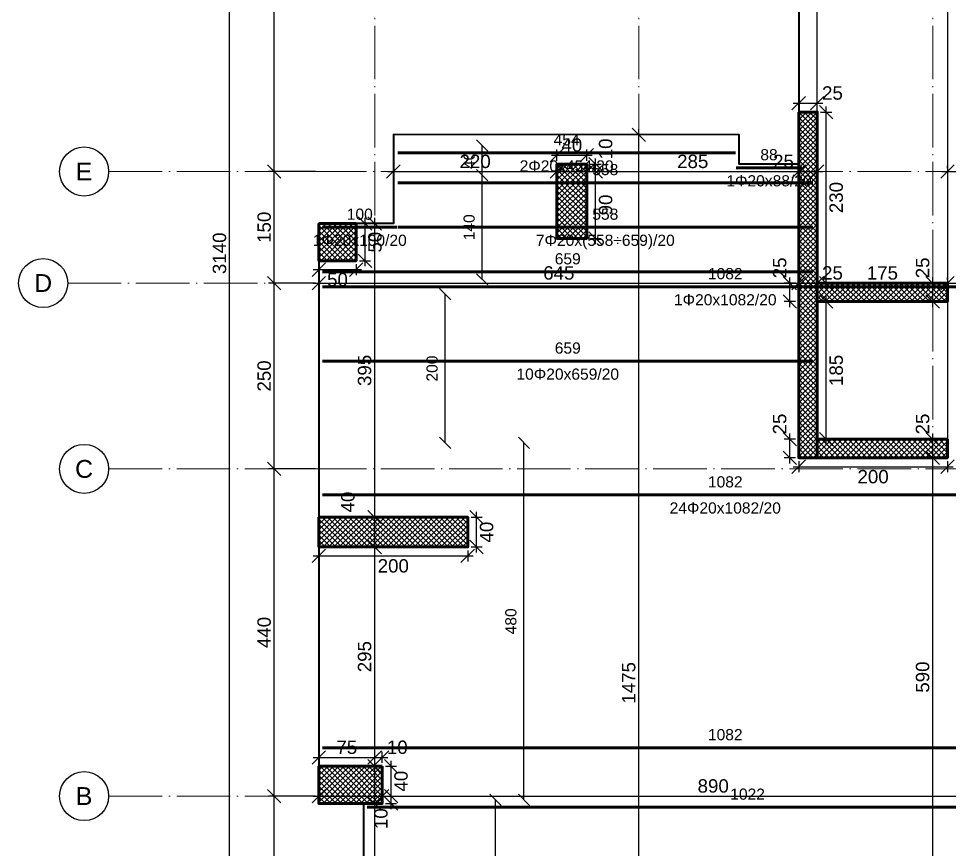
# Model space of a CAD drawing. Header units: millimetres. Extents: x -404 to 6018, y -5139 to 7890.
# Drawn here: x -404 to 847, y -4022 to -2904 of the extents above; entities that cross this region are included whole.
import ezdxf
from ezdxf.enums import TextEntityAlignment as Align

# ---------------------------------------------------------------- set-up
doc = ezdxf.new("R2010")
doc.units = ezdxf.units.MM
doc.linetypes.add('ZWCAD_ISO04W100', pattern=[30.5, 24, -3, 0.5, -3])
for name, color, linetype, lineweight in [('AXIS LINES', 255, 'ZWCAD_ISO04W100', 13), ('COLUMN', 140, 'Continuous', 53), ('SLAB', 3, 'Continuous', 35), ('WALL', 10, 'Continuous', 53)]:
    doc.layers.add(name, color=color, linetype=linetype, lineweight=lineweight)
for name, color, linetype in [('FW_AXIS', 7, 'Continuous'), ('FW_COLUMN_HATCH', 8, 'Continuous'), ('FW_DIM', 7, 'Continuous'), ('FW_WALL_HATCH', 8, 'Continuous'), ('OPENING', 7, 'Continuous'), ('REB_TOP_MESH_X', 5, 'Continuous'), ('REB_TOP_MESH_X_RANGE', 5, 'Continuous'), ('REB_TOP_MESH_X_TEXT', 5, 'Continuous')]:
    doc.layers.add(name, color=color, linetype=linetype)
doc.styles.add('REBAR_TXT', font='arial.ttf')
doc.styles.get("Standard").update_dxf_attribs({"font": 'arial.ttf'})
doc.dimstyles.new('FW_DIM', dxfattribs={"dimtxt": 18, "dimasz": 9, "dimexe": 7.5, "dimexo": 4.5, "dimgap": 4.5, "dimtad": 1, "dimdec": 0, "dimtxsty": 'Standard', "dimtsz": 9, "dimcen": 2.5, "dimdle": 7.5, "dimclrd": 256, "dimclre": 256, "dimclrt": 7, "dimazin": 3, "dimtfac": 1, "dimtmove": 2, "dimatfit": 3})
doc.dimstyles.new('REBAR M-200', dxfattribs={"dimtxt": 15, "dimasz": 15, "dimexe": 25, "dimexo": 12.5, "dimgap": 10, "dimtad": 1, "dimdec": 0, "dimtxsty": 'Standard', "dimblk": 'NONE', "dimcen": 50, "dimse1": 1, "dimse2": 1, "dimclrd": 6, "dimclre": 6, "dimclrt": 7, "dimazin": 3, "dimtfac": 1, "dimtmove": 2, "dimatfit": 3, "dimldrblk": 'NONE', "dimlwd": 53})
doc.dimstyles.new('REBAR RANGE', dxfattribs={"dimtxt": 15, "dimasz": 2.5, "dimexe": 0, "dimexo": 0, "dimgap": 10, "dimtad": 1, "dimdec": 0, "dimtxsty": 'Standard', "dimtsz": 7.5, "dimcen": 2.5, "dimse1": 1, "dimse2": 1, "dimclrd": 6, "dimclre": 6, "dimclrt": 7, "dimazin": 3, "dimtfac": 1, "dimtmove": 2, "dimatfit": 3, "dimlwd": 25})

# ---------------------------------------------------------------- blocks, each defined once
blk = doc.blocks.new('*D810')
at = {"color": 6, "lineweight": 53}
blk.add_line((5, -3545.1), (1087.5, -3545.1), dxfattribs=at)
at = {"layer": 'Defpoints'}
for p in [(5, -3545.1), (5, -3545.1), (1087.5, -3545.1)]:
    blk.add_point(p, dxfattribs=at)
at = {"layer": 'REB_TOP_MESH_X', "color": 7, "insert": (546.2, -3527.6), "char_height": 15, "attachment_point": 5}
blk.add_mtext('1082', dxfattribs=at)
blk = doc.blocks.new('_NONE')
blk = doc.blocks.new('*D846')
at = {"color": 6, "lineweight": 53}
blk.add_line((65, -3965.1), (1087.5, -3965.1), dxfattribs=at)
at = {"layer": 'Defpoints'}
for p in [(65, -3965.1), (65, -3965.1), (1087.5, -3965.1)]:
    blk.add_point(p, dxfattribs=at)
at = {"layer": 'REB_TOP_MESH_X', "color": 7, "insert": (576.2, -3947.6), "char_height": 15, "attachment_point": 5}
blk.add_mtext('1022', dxfattribs=at)
blk = doc.blocks.new('*D850')
at = {"color": 6, "lineweight": 53}
blk.add_line((5, -3885.1), (1087.5, -3885.1), dxfattribs=at)
at = {"layer": 'Defpoints'}
for p in [(5, -3885.1), (5, -3885.1), (1087.5, -3885.1)]:
    blk.add_point(p, dxfattribs=at)
at = {"layer": 'REB_TOP_MESH_X', "color": 7, "insert": (546.2, -3867.6), "char_height": 15, "attachment_point": 5}
blk.add_mtext('1082', dxfattribs=at)
blk = doc.blocks.new('*D858')
at = {"color": 6, "lineweight": 53}
blk.add_line((5, -3265.1), (1087.5, -3265.1), dxfattribs=at)
at = {"layer": 'Defpoints'}
for p in [(5, -3265.1), (5, -3265.1), (1087.5, -3265.1)]:
    blk.add_point(p, dxfattribs=at)
at = {"layer": 'REB_TOP_MESH_X', "color": 7, "insert": (546.2, -3247.6), "char_height": 15, "attachment_point": 5}
blk.add_mtext('1082', dxfattribs=at)
blk = doc.blocks.new('_Oblique')
at = {"color": 0, "linetype": 'ByBlock', "lineweight": -2}
blk.add_line((-0.5, -0.5), (0.5, 0.5), dxfattribs=at)
blk = doc.blocks.new('*D863')
at = {"color": 6, "lineweight": 25}
blk.add_line((237.5, -4575.1), (237.5, -3955.1), dxfattribs=at)
at = {"layer": 'Defpoints'}
for p in [(237.5, -3955.1), (237.5, -4575.1), (237.5, -4575.1)]:
    blk.add_point(p, dxfattribs=at)
at = {"layer": 'REB_TOP_MESH_X_RANGE', "color": 6, "xscale": 15, "yscale": 15, "rotation": 90}
for p in [(237.5, -3955.1), (237.5, -4575.1)]:
    blk.add_blockref('_OBLIQUE', p, dxfattribs=at)
at = {"layer": 'REB_TOP_MESH_X_RANGE', "color": 7, "insert": (220, -4265.1), "char_height": 15, "attachment_point": 5, "rotation": 90}
blk.add_mtext('620', dxfattribs=at)
blk = doc.blocks.new('*D866')
at = {"color": 6, "lineweight": 25}
blk.add_line((275.6, -3955.1), (275.6, -3475.1), dxfattribs=at)
at = {"layer": 'Defpoints'}
for p in [(275.6, -3475.1), (275.6, -3955.1), (275.6, -3955.1)]:
    blk.add_point(p, dxfattribs=at)
at = {"layer": 'REB_TOP_MESH_X_RANGE', "color": 6, "xscale": 15, "yscale": 15, "rotation": 90}
for p in [(275.6, -3475.1), (275.6, -3955.1)]:
    blk.add_blockref('_OBLIQUE', p, dxfattribs=at)
at = {"layer": 'REB_TOP_MESH_X_RANGE', "color": 7, "insert": (258.1, -3715.1), "char_height": 15, "attachment_point": 5, "rotation": 90}
blk.add_mtext('480', dxfattribs=at)
blk = doc.blocks.new('*D873')
at = {"color": 6, "lineweight": 25}
blk.add_line((169.8, -3475.1), (169.8, -3275.1), dxfattribs=at)
at = {"layer": 'Defpoints'}
for p in [(169.8, -3275.1), (169.8, -3475.1), (169.8, -3475.1)]:
    blk.add_point(p, dxfattribs=at)
at = {"layer": 'REB_TOP_MESH_X_RANGE', "color": 6, "xscale": 15, "yscale": 15, "rotation": 90}
for p in [(169.8, -3275.1), (169.8, -3475.1)]:
    blk.add_blockref('_OBLIQUE', p, dxfattribs=at)
at = {"layer": 'REB_TOP_MESH_X_RANGE', "color": 7, "insert": (152.2, -3375.1), "char_height": 15, "attachment_point": 5, "rotation": 90}
blk.add_mtext('200', dxfattribs=at)
blk = doc.blocks.new('*D874')
at = {"color": 6, "lineweight": 53}
blk.add_line((5, -3365.1), (664, -3365.1), dxfattribs=at)
at = {"layer": 'Defpoints'}
for p in [(5, -3365.1), (5, -3365.1), (664, -3365.1)]:
    blk.add_point(p, dxfattribs=at)
at = {"layer": 'REB_TOP_MESH_X', "color": 7, "insert": (334.5, -3347.6), "char_height": 15, "attachment_point": 5}
blk.add_mtext('659', dxfattribs=at)
blk = doc.blocks.new('*D887')
at = {"color": 6, "lineweight": 25}
blk.add_line((219.5, -3255.1), (219.5, -3115.1), dxfattribs=at)
at = {"layer": 'Defpoints'}
for p in [(219.5, -3115.1), (219.5, -3255.1), (219.5, -3255.1)]:
    blk.add_point(p, dxfattribs=at)
at = {"layer": 'REB_TOP_MESH_X_RANGE', "color": 6, "xscale": 15, "yscale": 15, "rotation": 90}
for p in [(219.5, -3115.1), (219.5, -3255.1)]:
    blk.add_blockref('_OBLIQUE', p, dxfattribs=at)
at = {"layer": 'REB_TOP_MESH_X_RANGE', "color": 7, "insert": (202, -3185.1), "char_height": 15, "attachment_point": 5, "rotation": 90}
blk.add_mtext('140', dxfattribs=at)
blk = doc.blocks.new('*D888')
at = {"color": 6, "lineweight": 53}
blk.add_line((106, -3185.1), (664, -3185.1), dxfattribs=at)
at = {"layer": 'Defpoints'}
for p in [(106, -3185.1), (106, -3185.1), (664, -3185.1)]:
    blk.add_point(p, dxfattribs=at)
at = {"layer": 'REB_TOP_MESH_X', "color": 7, "insert": (385, -3167.6), "char_height": 15, "attachment_point": 5}
blk.add_mtext('558', dxfattribs=at)
blk = doc.blocks.new('*D889')
at = {"color": 6, "lineweight": 53}
blk.add_line((5, -3245.1), (664, -3245.1), dxfattribs=at)
at = {"layer": 'Defpoints'}
for p in [(5, -3245.1), (5, -3245.1), (664, -3245.1)]:
    blk.add_point(p, dxfattribs=at)
at = {"layer": 'REB_TOP_MESH_X', "color": 7, "insert": (334.5, -3227.6), "char_height": 15, "attachment_point": 5}
blk.add_mtext('659', dxfattribs=at)
blk = doc.blocks.new('*D890')
at = {"color": 6, "lineweight": 53}
blk.add_line((106, -3125.1), (664, -3125.1), dxfattribs=at)
at = {"layer": 'Defpoints'}
for p in [(106, -3125.1), (106, -3125.1), (664, -3125.1)]:
    blk.add_point(p, dxfattribs=at)
at = {"layer": 'REB_TOP_MESH_X', "color": 7, "insert": (385, -3107.6), "char_height": 15, "attachment_point": 5}
blk.add_mtext('558', dxfattribs=at)
blk = doc.blocks.new('*D895')
at = {"color": 6, "lineweight": 25}
blk.add_line((219.5, -3115.1), (219.5, -3075.1), dxfattribs=at)
at = {"layer": 'Defpoints'}
for p in [(219.5, -3075.1), (219.5, -3115.1), (219.5, -3115.1)]:
    blk.add_point(p, dxfattribs=at)
at = {"layer": 'REB_TOP_MESH_X_RANGE', "color": 6, "xscale": 15, "yscale": 15, "rotation": 90}
for p in [(219.5, -3075.1), (219.5, -3115.1)]:
    blk.add_blockref('_OBLIQUE', p, dxfattribs=at)
at = {"layer": 'REB_TOP_MESH_X_RANGE', "color": 7, "insert": (202, -3095.1), "char_height": 15, "attachment_point": 5, "rotation": 90}
blk.add_mtext('40', dxfattribs=at)
blk = doc.blocks.new('*D896')
at = {"color": 6, "lineweight": 53}
blk.add_line((106, -3085.1), (560, -3085.1), dxfattribs=at)
at = {"layer": 'Defpoints'}
for p in [(106, -3085.1), (106, -3085.1), (560, -3085.1)]:
    blk.add_point(p, dxfattribs=at)
at = {"layer": 'REB_TOP_MESH_X', "color": 7, "insert": (333, -3067.6), "char_height": 15, "attachment_point": 5}
blk.add_mtext('454', dxfattribs=at)
blk = doc.blocks.new('*D899')
at = {"color": 6, "lineweight": 53}
blk.add_line((5, -3185.1), (105, -3185.1), dxfattribs=at)
at = {"layer": 'Defpoints'}
for p in [(5, -3185.1), (5, -3185.1), (105, -3185.1)]:
    blk.add_point(p, dxfattribs=at)
at = {"layer": 'REB_TOP_MESH_X', "color": 7, "insert": (55, -3167.6), "char_height": 15, "attachment_point": 5}
blk.add_mtext('100', dxfattribs=at)
blk = doc.blocks.new('*D900')
at = {"color": 6, "lineweight": 53}
blk.add_line((561, -3105.1), (649, -3105.1), dxfattribs=at)
at = {"layer": 'Defpoints'}
for p in [(561, -3105.1), (561, -3105.1), (649, -3105.1)]:
    blk.add_point(p, dxfattribs=at)
at = {"layer": 'REB_TOP_MESH_X', "color": 7, "insert": (605, -3087.6), "char_height": 15, "attachment_point": 5}
blk.add_mtext('88', dxfattribs=at)
blk = doc.blocks.new('*D903')
for p, q in [((204.5, -3575.1), (219.5, -3575.1)), ((212, -3622.6), (212, -3567.6)), ((204.5, -3615.1), (219.5, -3615.1))]:
    blk.add_line(p, q)
at = {"layer": 'Defpoints'}
for p in [(200, -3575.1), (200, -3615.1), (212, -3615.1)]:
    blk.add_point(p, dxfattribs=at)
at = {"layer": 'FW_DIM', "xscale": 18, "yscale": 18, "rotation": 90}
for p in [(212, -3575.1), (212, -3615.1)]:
    blk.add_blockref('_OBLIQUE', p, dxfattribs=at)
at = {"layer": 'FW_DIM', "color": 7, "insert": (225.5, -3595.1), "char_height": 18, "attachment_point": 5, "rotation": 90}
blk.add_mtext('40', dxfattribs=at)
blk = doc.blocks.new('*D904')
for p, q in [((-7.5, -3627.1), (207.5, -3627.1)), ((0, -3619.6), (0, -3634.6)), ((200, -3619.6), (200, -3634.6))]:
    blk.add_line(p, q)
at = {"layer": 'Defpoints'}
for p in [(0, -3615.1), (200, -3615.1), (0, -3627.1)]:
    blk.add_point(p, dxfattribs=at)
at = {"layer": 'FW_DIM', "xscale": 18, "yscale": 18}
for p in [(0, -3627.1), (200, -3627.1)]:
    blk.add_blockref('_OBLIQUE', p, dxfattribs=at)
at = {"layer": 'FW_DIM', "color": 7, "insert": (100, -3640.6), "char_height": 18, "attachment_point": 5}
blk.add_mtext('200', dxfattribs=at)
blk = doc.blocks.new('*D905')
for p, q in [((632.9, -3502.6), (632.9, -3462.6)), ((640.4, -3470.1), (625.4, -3470.1)), ((640.4, -3495.1), (625.4, -3495.1))]:
    blk.add_line(p, q)
at = {"layer": 'Defpoints'}
for p in [(644.9, -3470.1), (632.9, -3495.1), (644.9, -3495.1)]:
    blk.add_point(p, dxfattribs=at)
at = {"layer": 'FW_DIM', "xscale": 18, "yscale": 18, "rotation": 90}
for p in [(632.9, -3470.1), (632.9, -3495.1)]:
    blk.add_blockref('_OBLIQUE', p, dxfattribs=at)
at = {"layer": 'FW_DIM', "color": 7, "insert": (619.4, -3449.7), "char_height": 18, "attachment_point": 5, "rotation": 90}
blk.add_mtext('25', dxfattribs=at)
blk = doc.blocks.new('*D906')
for p, q in [((644.9, -3499.6), (644.9, -3514.6)), ((844.9, -3499.6), (844.9, -3514.6)), ((637.4, -3507.1), (852.4, -3507.1))]:
    blk.add_line(p, q)
at = {"layer": 'Defpoints'}
for p in [(644.9, -3495.1), (844.9, -3495.1), (644.9, -3507.1)]:
    blk.add_point(p, dxfattribs=at)
at = {"layer": 'FW_DIM', "xscale": 18, "yscale": 18}
for p in [(644.9, -3507.1), (844.9, -3507.1)]:
    blk.add_blockref('_OBLIQUE', p, dxfattribs=at)
at = {"layer": 'FW_DIM', "color": 7, "insert": (744.9, -3520.6), "char_height": 18, "attachment_point": 5}
blk.add_mtext('200', dxfattribs=at)
blk = doc.blocks.new('*D907')
for p, q in [((632.9, -3292.6), (632.9, -3252.6)), ((640.4, -3260.1), (625.4, -3260.1)), ((640.4, -3285.1), (625.4, -3285.1))]:
    blk.add_line(p, q)
at = {"layer": 'Defpoints'}
for p in [(644.9, -3260.1), (632.9, -3285.1), (644.9, -3285.1)]:
    blk.add_point(p, dxfattribs=at)
at = {"layer": 'FW_DIM', "xscale": 18, "yscale": 18, "rotation": 90}
for p in [(632.9, -3260.1), (632.9, -3285.1)]:
    blk.add_blockref('_OBLIQUE', p, dxfattribs=at)
at = {"layer": 'FW_DIM', "color": 7, "insert": (619.4, -3239.7), "char_height": 18, "attachment_point": 5, "rotation": 90}
blk.add_mtext('25', dxfattribs=at)
blk = doc.blocks.new('*D908')
for p, q in [((681.9, -3477.6), (681.9, -3277.6)), ((674.4, -3285.1), (689.4, -3285.1)), ((674.4, -3470.1), (689.4, -3470.1))]:
    blk.add_line(p, q)
at = {"layer": 'Defpoints'}
for p in [(669.9, -3285.1), (669.9, -3470.1), (681.9, -3470.1)]:
    blk.add_point(p, dxfattribs=at)
at = {"layer": 'FW_DIM', "xscale": 18, "yscale": 18, "rotation": 90}
for p in [(681.9, -3285.1), (681.9, -3470.1)]:
    blk.add_blockref('_OBLIQUE', p, dxfattribs=at)
at = {"layer": 'FW_DIM', "color": 7, "insert": (695.4, -3377.6), "char_height": 18, "attachment_point": 5, "rotation": 90}
blk.add_mtext('185', dxfattribs=at)
blk = doc.blocks.new('*D909')
for p, q in [((644.9, -3025.6), (644.9, -3010.6)), ((669.9, -3025.6), (669.9, -3010.6)), ((637.4, -3018.1), (677.4, -3018.1))]:
    blk.add_line(p, q)
at = {"layer": 'Defpoints'}
for p in [(644.9, -3018.1), (644.9, -3030.1), (669.9, -3030.1)]:
    blk.add_point(p, dxfattribs=at)
at = {"layer": 'FW_DIM', "xscale": 18, "yscale": 18}
for p in [(644.9, -3018.1), (669.9, -3018.1)]:
    blk.add_blockref('_OBLIQUE', p, dxfattribs=at)
at = {"layer": 'FW_DIM', "color": 7, "insert": (690.3, -3004.6), "char_height": 18, "attachment_point": 5}
blk.add_mtext('25', dxfattribs=at)
blk = doc.blocks.new('*D910')
for p, q in [((681.9, -3267.6), (681.9, -3022.6)), ((674.4, -3030.1), (689.4, -3030.1)), ((674.4, -3260.1), (689.4, -3260.1))]:
    blk.add_line(p, q)
at = {"layer": 'Defpoints'}
for p in [(669.9, -3030.1), (669.9, -3260.1), (681.9, -3260.1)]:
    blk.add_point(p, dxfattribs=at)
at = {"layer": 'FW_DIM', "xscale": 18, "yscale": 18, "rotation": 90}
for p in [(681.9, -3030.1), (681.9, -3260.1)]:
    blk.add_blockref('_OBLIQUE', p, dxfattribs=at)
at = {"layer": 'FW_DIM', "color": 7, "insert": (695.4, -3145.1), "char_height": 18, "attachment_point": 5, "rotation": 90}
blk.add_mtext('230', dxfattribs=at)
blk = doc.blocks.new('*D953')
for p, q in [((0, -3905.6), (0, -3890.6)), ((75, -3905.6), (75, -3890.6)), ((-7.5, -3898.1), (82.5, -3898.1))]:
    blk.add_line(p, q)
at = {"layer": 'Defpoints'}
for p in [(0, -3898.1), (0, -3910.1), (75, -3910.1)]:
    blk.add_point(p, dxfattribs=at)
at = {"layer": 'FW_DIM', "xscale": 18, "yscale": 18}
for p in [(0, -3898.1), (75, -3898.1)]:
    blk.add_blockref('_OBLIQUE', p, dxfattribs=at)
at = {"layer": 'FW_DIM', "color": 7, "insert": (37.5, -3884.6), "char_height": 18, "attachment_point": 5}
blk.add_mtext('75', dxfattribs=at)
blk = doc.blocks.new('*D954')
for p, q in [((75, -3905.6), (75, -3890.6)), ((85, -3905.6), (85, -3890.6)), ((67.5, -3898.1), (92.5, -3898.1))]:
    blk.add_line(p, q)
at = {"layer": 'Defpoints'}
for p in [(75, -3898.1), (75, -3910.1), (85, -3910.1)]:
    blk.add_point(p, dxfattribs=at)
at = {"layer": 'FW_DIM', "xscale": 18, "yscale": 18}
for p in [(75, -3898.1), (85, -3898.1)]:
    blk.add_blockref('_OBLIQUE', p, dxfattribs=at)
at = {"layer": 'FW_DIM', "color": 7, "insert": (105.4, -3884.6), "char_height": 18, "attachment_point": 5}
blk.add_mtext('10', dxfattribs=at)
blk = doc.blocks.new('*D955')
for p, q in [((89.5, -3950.1), (104.5, -3950.1)), ((97, -3967.6), (97, -3942.6)), ((89.5, -3960.1), (104.5, -3960.1))]:
    blk.add_line(p, q)
at = {"layer": 'Defpoints'}
for p in [(85, -3950.1), (85, -3960.1), (97, -3960.1)]:
    blk.add_point(p, dxfattribs=at)
at = {"layer": 'FW_DIM', "xscale": 18, "yscale": 18, "rotation": 90}
for p in [(97, -3950.1), (97, -3960.1)]:
    blk.add_blockref('_OBLIQUE', p, dxfattribs=at)
at = {"layer": 'FW_DIM', "color": 7, "insert": (83.5, -3980.5), "char_height": 18, "attachment_point": 5, "rotation": 90}
blk.add_mtext('10', dxfattribs=at)
blk = doc.blocks.new('*D956')
for p, q in [((97, -3957.6), (97, -3902.6)), ((89.5, -3910.1), (104.5, -3910.1)), ((89.5, -3950.1), (104.5, -3950.1))]:
    blk.add_line(p, q)
at = {"layer": 'Defpoints'}
for p in [(85, -3910.1), (85, -3950.1), (97, -3950.1)]:
    blk.add_point(p, dxfattribs=at)
at = {"layer": 'FW_DIM', "xscale": 18, "yscale": 18, "rotation": 90}
for p in [(97, -3910.1), (97, -3950.1)]:
    blk.add_blockref('_OBLIQUE', p, dxfattribs=at)
at = {"layer": 'FW_DIM', "color": 7, "insert": (110.5, -3930.1), "char_height": 18, "attachment_point": 5, "rotation": 90}
blk.add_mtext('40', dxfattribs=at)
blk = doc.blocks.new('*D968')
for p, q in [((312.5, -3088.1), (367.5, -3088.1)), ((320, -3095.6), (320, -3080.6)), ((360, -3095.6), (360, -3080.6))]:
    blk.add_line(p, q)
at = {"layer": 'Defpoints'}
for p in [(320, -3088.1), (320, -3100.1), (360, -3100.1)]:
    blk.add_point(p, dxfattribs=at)
at = {"layer": 'FW_DIM', "xscale": 18, "yscale": 18}
for p in [(320, -3088.1), (360, -3088.1)]:
    blk.add_blockref('_OBLIQUE', p, dxfattribs=at)
at = {"layer": 'FW_DIM', "color": 7, "insert": (340, -3074.6), "char_height": 18, "attachment_point": 5}
blk.add_mtext('40', dxfattribs=at)
blk = doc.blocks.new('*D969')
for p, q in [((364.5, -3110.1), (379.5, -3110.1)), ((372, -3207.6), (372, -3102.6)), ((364.5, -3200.1), (379.5, -3200.1))]:
    blk.add_line(p, q)
at = {"layer": 'Defpoints'}
for p in [(360, -3110.1), (360, -3200.1), (372, -3200.1)]:
    blk.add_point(p, dxfattribs=at)
at = {"layer": 'FW_DIM', "xscale": 18, "yscale": 18, "rotation": 90}
for p in [(372, -3110.1), (372, -3200.1)]:
    blk.add_blockref('_OBLIQUE', p, dxfattribs=at)
at = {"layer": 'FW_DIM', "color": 7, "insert": (385.5, -3155.1), "char_height": 18, "attachment_point": 5, "rotation": 90}
blk.add_mtext('90', dxfattribs=at)
blk = doc.blocks.new('*D970')
for p, q in [((364.5, -3100.1), (379.5, -3100.1)), ((372, -3117.6), (372, -3092.6)), ((364.5, -3110.1), (379.5, -3110.1))]:
    blk.add_line(p, q)
at = {"layer": 'Defpoints'}
for p in [(360, -3100.1), (360, -3110.1), (372, -3110.1)]:
    blk.add_point(p, dxfattribs=at)
at = {"layer": 'FW_DIM', "xscale": 18, "yscale": 18, "rotation": 90}
for p in [(372, -3100.1), (372, -3110.1)]:
    blk.add_blockref('_OBLIQUE', p, dxfattribs=at)
at = {"layer": 'FW_DIM', "color": 7, "insert": (385.5, -3079.7), "char_height": 18, "attachment_point": 5, "rotation": 90}
blk.add_mtext('10', dxfattribs=at)
blk = doc.blocks.new('*D971')
for p, q in [((0, -3234.6), (0, -3249.6)), ((50, -3234.6), (50, -3249.6)), ((-7.5, -3242.1), (57.5, -3242.1))]:
    blk.add_line(p, q)
at = {"layer": 'Defpoints'}
for p in [(0, -3230.1), (50, -3230.1), (0, -3242.1)]:
    blk.add_point(p, dxfattribs=at)
at = {"layer": 'FW_DIM', "xscale": 18, "yscale": 18}
for p in [(0, -3242.1), (50, -3242.1)]:
    blk.add_blockref('_OBLIQUE', p, dxfattribs=at)
at = {"layer": 'FW_DIM', "color": 7, "insert": (25, -3255.6), "char_height": 18, "attachment_point": 5}
blk.add_mtext('50', dxfattribs=at)
blk = doc.blocks.new('*D972')
for p, q in [((62, -3237.6), (62, -3172.6)), ((54.5, -3180.1), (69.5, -3180.1)), ((54.5, -3230.1), (69.5, -3230.1))]:
    blk.add_line(p, q)
at = {"layer": 'Defpoints'}
for p in [(50, -3180.1), (50, -3230.1), (62, -3230.1)]:
    blk.add_point(p, dxfattribs=at)
at = {"layer": 'FW_DIM', "xscale": 18, "yscale": 18, "rotation": 90}
for p in [(62, -3180.1), (62, -3230.1)]:
    blk.add_blockref('_OBLIQUE', p, dxfattribs=at)
at = {"layer": 'FW_DIM', "color": 7, "insert": (75.5, -3205.1), "char_height": 18, "attachment_point": 5, "rotation": 90}
blk.add_mtext('50', dxfattribs=at)
blk = doc.blocks.new('*D984')
for p, q in [((-7.5, -3950.1), (92.5, -3950.1)), ((0, -3945.6), (0, -3942.6)), ((85, -3945.6), (85, -3942.6))]:
    blk.add_line(p, q)
at = {"layer": 'Defpoints'}
for p in [(0, -3950.1), (0, -3950.1), (85, -3950.1)]:
    blk.add_point(p, dxfattribs=at)
at = {"layer": 'FW_DIM', "xscale": 18, "yscale": 18}
for p in [(0, -3950.1), (85, -3950.1)]:
    blk.add_blockref('_OBLIQUE', p, dxfattribs=at)
blk = doc.blocks.new('*D985')
for p, q in [((77.5, -3950.1), (982.5, -3950.1)), ((85, -3945.6), (85, -3942.6)), ((975, -3945.6), (975, -3942.6))]:
    blk.add_line(p, q)
at = {"layer": 'Defpoints'}
for p in [(85, -3950.1), (85, -3950.1), (975, -3950.1)]:
    blk.add_point(p, dxfattribs=at)
at = {"layer": 'FW_DIM', "xscale": 18, "yscale": 18}
for p in [(85, -3950.1), (975, -3950.1)]:
    blk.add_blockref('_OBLIQUE', p, dxfattribs=at)
at = {"layer": 'FW_DIM', "color": 7, "insert": (530, -3936.6), "char_height": 18, "attachment_point": 5}
blk.add_mtext('890', dxfattribs=at)
blk = doc.blocks.new('*D990')
for p, q in [((0, -3255.6), (0, -3252.6)), ((644.9, -3255.6), (644.9, -3252.6)), ((-7.5, -3260.1), (652.4, -3260.1))]:
    blk.add_line(p, q)
at = {"layer": 'Defpoints'}
for p in [(0, -3260.1), (0, -3260.1), (644.9, -3260.1)]:
    blk.add_point(p, dxfattribs=at)
at = {"layer": 'FW_DIM', "xscale": 18, "yscale": 18}
for p in [(0, -3260.1), (644.9, -3260.1)]:
    blk.add_blockref('_OBLIQUE', p, dxfattribs=at)
at = {"layer": 'FW_DIM', "color": 7, "insert": (322.5, -3246.6), "char_height": 18, "attachment_point": 5}
blk.add_mtext('645', dxfattribs=at)
blk = doc.blocks.new('*D991')
for p, q in [((644.9, -3255.6), (644.9, -3252.6)), ((669.9, -3255.6), (669.9, -3252.6)), ((637.4, -3260.1), (677.4, -3260.1))]:
    blk.add_line(p, q)
at = {"layer": 'Defpoints'}
for p in [(644.9, -3260.1), (644.9, -3260.1), (669.9, -3260.1)]:
    blk.add_point(p, dxfattribs=at)
at = {"layer": 'FW_DIM', "xscale": 18, "yscale": 18}
for p in [(644.9, -3260.1), (669.9, -3260.1)]:
    blk.add_blockref('_OBLIQUE', p, dxfattribs=at)
at = {"layer": 'FW_DIM', "color": 7, "insert": (690.3, -3246.6), "char_height": 18, "attachment_point": 5}
blk.add_mtext('25', dxfattribs=at)
blk = doc.blocks.new('*D992')
for p, q in [((669.9, -3255.6), (669.9, -3252.6)), ((844.9, -3255.6), (844.9, -3252.6)), ((662.4, -3260.1), (852.4, -3260.1))]:
    blk.add_line(p, q)
at = {"layer": 'Defpoints'}
for p in [(669.9, -3260.1), (669.9, -3260.1), (844.9, -3260.1)]:
    blk.add_point(p, dxfattribs=at)
at = {"layer": 'FW_DIM', "xscale": 18, "yscale": 18}
for p in [(669.9, -3260.1), (844.9, -3260.1)]:
    blk.add_blockref('_OBLIQUE', p, dxfattribs=at)
at = {"layer": 'FW_DIM', "color": 7, "insert": (757.4, -3246.6), "char_height": 18, "attachment_point": 5}
blk.add_mtext('175', dxfattribs=at)
blk = doc.blocks.new('*D993')
for p, q in [((844.9, -3255.6), (844.9, -3252.6)), ((975, -3255.6), (975, -3252.6)), ((837.4, -3260.1), (982.5, -3260.1))]:
    blk.add_line(p, q)
at = {"layer": 'Defpoints'}
for p in [(844.9, -3260.1), (844.9, -3260.1), (975, -3260.1)]:
    blk.add_point(p, dxfattribs=at)
at = {"layer": 'FW_DIM', "xscale": 18, "yscale": 18}
for p in [(844.9, -3260.1), (975, -3260.1)]:
    blk.add_blockref('_OBLIQUE', p, dxfattribs=at)
at = {"layer": 'FW_DIM', "color": 7, "insert": (910, -3246.6), "char_height": 18, "attachment_point": 5}
blk.add_mtext('130', dxfattribs=at)
blk = doc.blocks.new('*D997')
for p, q in [((92.6, -3110.1), (327.5, -3110.1)), ((100.1, -3105.6), (100.1, -3102.6)), ((320, -3105.6), (320, -3102.6))]:
    blk.add_line(p, q)
at = {"layer": 'Defpoints'}
for p in [(100.1, -3110.1), (100.1, -3110.1), (320, -3110.1)]:
    blk.add_point(p, dxfattribs=at)
at = {"layer": 'FW_DIM', "xscale": 18, "yscale": 18}
for p in [(100.1, -3110.1), (320, -3110.1)]:
    blk.add_blockref('_OBLIQUE', p, dxfattribs=at)
at = {"layer": 'FW_DIM', "color": 7, "insert": (210, -3096.6), "char_height": 18, "attachment_point": 5}
blk.add_mtext('220', dxfattribs=at)
blk = doc.blocks.new('*D998')
for p, q in [((312.5, -3110.1), (367.5, -3110.1)), ((320, -3105.6), (320, -3102.6)), ((360, -3105.6), (360, -3102.6))]:
    blk.add_line(p, q)
at = {"layer": 'Defpoints'}
for p in [(320, -3110.1), (320, -3110.1), (360, -3110.1)]:
    blk.add_point(p, dxfattribs=at)
at = {"layer": 'FW_DIM', "xscale": 18, "yscale": 18}
for p in [(320, -3110.1), (360, -3110.1)]:
    blk.add_blockref('_OBLIQUE', p, dxfattribs=at)
blk = doc.blocks.new('*D999')
for p, q in [((352.5, -3110.1), (652.4, -3110.1)), ((360, -3105.6), (360, -3102.6)), ((644.9, -3105.6), (644.9, -3102.6))]:
    blk.add_line(p, q)
at = {"layer": 'Defpoints'}
for p in [(360, -3110.1), (360, -3110.1), (644.9, -3110.1)]:
    blk.add_point(p, dxfattribs=at)
at = {"layer": 'FW_DIM', "xscale": 18, "yscale": 18}
for p in [(360, -3110.1), (644.9, -3110.1)]:
    blk.add_blockref('_OBLIQUE', p, dxfattribs=at)
at = {"layer": 'FW_DIM', "color": 7, "insert": (502.5, -3096.6), "char_height": 18, "attachment_point": 5}
blk.add_mtext('285', dxfattribs=at)
blk = doc.blocks.new('*D1000')
for p, q in [((637.4, -3110.1), (677.4, -3110.1)), ((644.9, -3105.6), (644.9, -3102.6)), ((669.9, -3105.6), (669.9, -3102.6))]:
    blk.add_line(p, q)
at = {"layer": 'Defpoints'}
for p in [(644.9, -3110.1), (644.9, -3110.1), (669.9, -3110.1)]:
    blk.add_point(p, dxfattribs=at)
at = {"layer": 'FW_DIM', "xscale": 18, "yscale": 18}
for p in [(644.9, -3110.1), (669.9, -3110.1)]:
    blk.add_blockref('_OBLIQUE', p, dxfattribs=at)
at = {"layer": 'FW_DIM', "color": 7, "insert": (624.5, -3096.6), "char_height": 18, "attachment_point": 5}
blk.add_mtext('25', dxfattribs=at)
blk = doc.blocks.new('*D1001')
for p, q in [((837.4, -3110.1), (982.5, -3110.1)), ((844.9, -3105.6), (844.9, -3102.6)), ((975, -3105.6), (975, -3102.6))]:
    blk.add_line(p, q)
at = {"layer": 'Defpoints'}
for p in [(844.9, -3110.1), (844.9, -3110.1), (975, -3110.1)]:
    blk.add_point(p, dxfattribs=at)
at = {"layer": 'FW_DIM', "xscale": 18, "yscale": 18}
for p in [(844.9, -3110.1), (975, -3110.1)]:
    blk.add_blockref('_OBLIQUE', p, dxfattribs=at)
at = {"layer": 'FW_DIM', "color": 7, "insert": (910, -3096.6), "char_height": 18, "attachment_point": 5}
blk.add_mtext('130', dxfattribs=at)
blk = doc.blocks.new('*D1026')
for p, q in [((75, -4417.6), (75, -3952.6)), ((70.5, -3960.1), (67.5, -3960.1)), ((70.5, -4410.1), (67.5, -4410.1))]:
    blk.add_line(p, q)
at = {"layer": 'Defpoints'}
for p in [(75, -3960.1), (75, -4410.1), (75, -4410.1)]:
    blk.add_point(p, dxfattribs=at)
at = {"layer": 'FW_DIM', "xscale": 18, "yscale": 18, "rotation": 90}
for p in [(75, -3960.1), (75, -4410.1)]:
    blk.add_blockref('_OBLIQUE', p, dxfattribs=at)
at = {"layer": 'FW_DIM', "color": 7, "insert": (61.5, -4185.1), "char_height": 18, "attachment_point": 5, "rotation": 90}
blk.add_mtext('450', dxfattribs=at)
blk = doc.blocks.new('*D1027')
for p, q in [((75, -3967.6), (75, -3902.6)), ((70.5, -3910.1), (67.5, -3910.1)), ((70.5, -3960.1), (67.5, -3960.1))]:
    blk.add_line(p, q)
at = {"layer": 'Defpoints'}
for p in [(75, -3910.1), (75, -3960.1), (75, -3960.1)]:
    blk.add_point(p, dxfattribs=at)
at = {"layer": 'FW_DIM', "xscale": 18, "yscale": 18, "rotation": 90}
for p in [(75, -3910.1), (75, -3960.1)]:
    blk.add_blockref('_OBLIQUE', p, dxfattribs=at)
blk = doc.blocks.new('*D1028')
for p, q in [((70.5, -3615.1), (67.5, -3615.1)), ((75, -3917.6), (75, -3607.6)), ((70.5, -3910.1), (67.5, -3910.1))]:
    blk.add_line(p, q)
at = {"layer": 'Defpoints'}
for p in [(75, -3615.1), (75, -3910.1), (75, -3910.1)]:
    blk.add_point(p, dxfattribs=at)
at = {"layer": 'FW_DIM', "xscale": 18, "yscale": 18, "rotation": 90}
for p in [(75, -3615.1), (75, -3910.1)]:
    blk.add_blockref('_OBLIQUE', p, dxfattribs=at)
at = {"layer": 'FW_DIM', "color": 7, "insert": (61.5, -3762.6), "char_height": 18, "attachment_point": 5, "rotation": 90}
blk.add_mtext('295', dxfattribs=at)
blk = doc.blocks.new('*D1029')
for p, q in [((70.5, -3575.1), (67.5, -3575.1)), ((75, -3622.6), (75, -3567.6)), ((70.5, -3615.1), (67.5, -3615.1))]:
    blk.add_line(p, q)
at = {"layer": 'Defpoints'}
for p in [(75, -3575.1), (75, -3615.1), (75, -3615.1)]:
    blk.add_point(p, dxfattribs=at)
at = {"layer": 'FW_DIM', "xscale": 18, "yscale": 18, "rotation": 90}
for p in [(75, -3575.1), (75, -3615.1)]:
    blk.add_blockref('_OBLIQUE', p, dxfattribs=at)
at = {"layer": 'FW_DIM', "color": 7, "insert": (39, -3554.7), "char_height": 18, "attachment_point": 5, "rotation": 90}
blk.add_mtext('40', dxfattribs=at)
blk = doc.blocks.new('*D1030')
for p, q in [((75, -3582.6), (75, -3172.6)), ((70.5, -3180.1), (67.5, -3180.1)), ((70.5, -3575.1), (67.5, -3575.1))]:
    blk.add_line(p, q)
at = {"layer": 'Defpoints'}
for p in [(75, -3180.1), (75, -3575.1), (75, -3575.1)]:
    blk.add_point(p, dxfattribs=at)
at = {"layer": 'FW_DIM', "xscale": 18, "yscale": 18, "rotation": 90}
for p in [(75, -3180.1), (75, -3575.1)]:
    blk.add_blockref('_OBLIQUE', p, dxfattribs=at)
at = {"layer": 'FW_DIM', "color": 7, "insert": (61.5, -3377.6), "char_height": 18, "attachment_point": 5, "rotation": 90}
blk.add_mtext('395', dxfattribs=at)
blk = doc.blocks.new('*D1033')
for p, q in [((425.5, -3060.6), (422.5, -3060.6)), ((430, -4542.6), (430, -3053.1)), ((425.5, -4535.1), (422.5, -4535.1))]:
    blk.add_line(p, q)
at = {"layer": 'Defpoints'}
for p in [(430, -3060.6), (430, -4535.1), (430, -4535.1)]:
    blk.add_point(p, dxfattribs=at)
at = {"layer": 'FW_DIM', "xscale": 18, "yscale": 18, "rotation": 90}
for p in [(430, -3060.6), (430, -4535.1)]:
    blk.add_blockref('_OBLIQUE', p, dxfattribs=at)
at = {"layer": 'FW_DIM', "color": 7, "insert": (416.5, -3797.8), "char_height": 18, "attachment_point": 5, "rotation": 90}
blk.add_mtext('1475', dxfattribs=at)
blk = doc.blocks.new('*D1042')
for p, q in [((825, -4092.6), (825, -3487.6)), ((820.5, -3495.1), (817.5, -3495.1)), ((820.5, -4085.1), (817.5, -4085.1))]:
    blk.add_line(p, q)
at = {"layer": 'Defpoints'}
for p in [(825, -3495.1), (825, -4085.1), (825, -4085.1)]:
    blk.add_point(p, dxfattribs=at)
at = {"layer": 'FW_DIM', "xscale": 18, "yscale": 18, "rotation": 90}
for p in [(825, -3495.1), (825, -4085.1)]:
    blk.add_blockref('_OBLIQUE', p, dxfattribs=at)
at = {"layer": 'FW_DIM', "color": 7, "insert": (811.5, -3790.1), "char_height": 18, "attachment_point": 5, "rotation": 90}
blk.add_mtext('590', dxfattribs=at)
blk = doc.blocks.new('*D1043')
for p, q in [((825, -3502.6), (825, -3462.6)), ((820.5, -3470.1), (817.5, -3470.1)), ((820.5, -3495.1), (817.5, -3495.1))]:
    blk.add_line(p, q)
at = {"layer": 'Defpoints'}
for p in [(825, -3470.1), (825, -3495.1), (825, -3495.1)]:
    blk.add_point(p, dxfattribs=at)
at = {"layer": 'FW_DIM', "xscale": 18, "yscale": 18, "rotation": 90}
for p in [(825, -3470.1), (825, -3495.1)]:
    blk.add_blockref('_OBLIQUE', p, dxfattribs=at)
at = {"layer": 'FW_DIM', "color": 7, "insert": (811.5, -3449.7), "char_height": 18, "attachment_point": 5, "rotation": 90}
blk.add_mtext('25', dxfattribs=at)
blk = doc.blocks.new('*D1044')
for p, q in [((825, -3292.6), (825, -3252.6)), ((820.5, -3260.1), (817.5, -3260.1)), ((820.5, -3285.1), (817.5, -3285.1))]:
    blk.add_line(p, q)
at = {"layer": 'Defpoints'}
for p in [(825, -3260.1), (825, -3285.1), (825, -3285.1)]:
    blk.add_point(p, dxfattribs=at)
at = {"layer": 'FW_DIM', "xscale": 18, "yscale": 18, "rotation": 90}
for p in [(825, -3260.1), (825, -3285.1)]:
    blk.add_blockref('_OBLIQUE', p, dxfattribs=at)
at = {"layer": 'FW_DIM', "color": 7, "insert": (811.5, -3239.7), "char_height": 18, "attachment_point": 5, "rotation": 90}
blk.add_mtext('25', dxfattribs=at)
blk = doc.blocks.new('*D1083')
for p, q in [((-4.5, -3950.1), (-67.5, -3950.1)), ((-60, -4587.6), (-60, -3942.6)), ((-4.5, -4580.1), (-67.5, -4580.1))]:
    blk.add_line(p, q)
at = {"layer": 'Defpoints'}
for p in [(0, -3950.1), (-60, -4580.1), (0, -4580.1)]:
    blk.add_point(p, dxfattribs=at)
at = {"layer": 'FW_DIM', "xscale": 18, "yscale": 18, "rotation": 90}
for p in [(-60, -3950.1), (-60, -4580.1)]:
    blk.add_blockref('_OBLIQUE', p, dxfattribs=at)
at = {"layer": 'FW_DIM', "color": 7, "insert": (-73.5, -4265.1), "char_height": 18, "attachment_point": 5, "rotation": 90}
blk.add_mtext('630', dxfattribs=at)
blk = doc.blocks.new('*D1084')
for p, q in [((-60, -3957.6), (-60, -3502.6)), ((-4.5, -3510.1), (-67.5, -3510.1)), ((-4.5, -3950.1), (-67.5, -3950.1))]:
    blk.add_line(p, q)
at = {"layer": 'Defpoints'}
for p in [(0, -3510.1), (-60, -3950.1), (0, -3950.1)]:
    blk.add_point(p, dxfattribs=at)
at = {"layer": 'FW_DIM', "xscale": 18, "yscale": 18, "rotation": 90}
for p in [(-60, -3510.1), (-60, -3950.1)]:
    blk.add_blockref('_OBLIQUE', p, dxfattribs=at)
at = {"layer": 'FW_DIM', "color": 7, "insert": (-73.5, -3730.1), "char_height": 18, "attachment_point": 5, "rotation": 90}
blk.add_mtext('440', dxfattribs=at)
blk = doc.blocks.new('*D1085')
for p, q in [((-60, -3517.6), (-60, -3252.6)), ((-4.5, -3260.1), (-67.5, -3260.1)), ((-4.5, -3510.1), (-67.5, -3510.1))]:
    blk.add_line(p, q)
at = {"layer": 'Defpoints'}
for p in [(0, -3260.1), (-60, -3510.1), (0, -3510.1)]:
    blk.add_point(p, dxfattribs=at)
at = {"layer": 'FW_DIM', "xscale": 18, "yscale": 18, "rotation": 90}
for p in [(-60, -3260.1), (-60, -3510.1)]:
    blk.add_blockref('_OBLIQUE', p, dxfattribs=at)
at = {"layer": 'FW_DIM', "color": 7, "insert": (-73.5, -3385.1), "char_height": 18, "attachment_point": 5, "rotation": 90}
blk.add_mtext('250', dxfattribs=at)
blk = doc.blocks.new('*D1086')
for p, q in [((-4.5, -3110.1), (-67.5, -3110.1)), ((-60, -3267.6), (-60, -3102.6)), ((-4.5, -3260.1), (-67.5, -3260.1))]:
    blk.add_line(p, q)
at = {"layer": 'Defpoints'}
for p in [(0, -3110.1), (-60, -3260.1), (0, -3260.1)]:
    blk.add_point(p, dxfattribs=at)
at = {"layer": 'FW_DIM', "xscale": 18, "yscale": 18, "rotation": 90}
for p in [(-60, -3110.1), (-60, -3260.1)]:
    blk.add_blockref('_OBLIQUE', p, dxfattribs=at)
at = {"layer": 'FW_DIM', "color": 7, "insert": (-73.5, -3185.1), "char_height": 18, "attachment_point": 5, "rotation": 90}
blk.add_mtext('150', dxfattribs=at)
blk = doc.blocks.new('*D1087')
for p, q in [((-60, -3117.6), (-60, -2622.6)), ((-4.5, -2630.1), (-67.5, -2630.1)), ((-4.5, -3110.1), (-67.5, -3110.1))]:
    blk.add_line(p, q)
at = {"layer": 'Defpoints'}
for p in [(0, -2630.1), (-60, -3110.1), (0, -3110.1)]:
    blk.add_point(p, dxfattribs=at)
at = {"layer": 'FW_DIM', "xscale": 18, "yscale": 18, "rotation": 90}
for p in [(-60, -2630.1), (-60, -3110.1)]:
    blk.add_blockref('_OBLIQUE', p, dxfattribs=at)
at = {"layer": 'FW_DIM', "color": 7, "insert": (-73.5, -2870.1), "char_height": 18, "attachment_point": 5, "rotation": 90}
blk.add_mtext('480', dxfattribs=at)
blk = doc.blocks.new('*D1100')
for p, q in [((-4.5, -1650), (-127.5, -1650)), ((-120, -4797.6), (-120, -1642.5)), ((-4.5, -4790.1), (-127.5, -4790.1))]:
    blk.add_line(p, q)
at = {"layer": 'Defpoints'}
for p in [(0, -1650), (-120, -4790.1), (0, -4790.1)]:
    blk.add_point(p, dxfattribs=at)
at = {"layer": 'FW_DIM', "xscale": 18, "yscale": 18, "rotation": 90}
for p in [(-120, -1650), (-120, -4790.1)]:
    blk.add_blockref('_OBLIQUE', p, dxfattribs=at)
at = {"layer": 'FW_DIM', "color": 7, "insert": (-133.5, -3220.1), "char_height": 18, "attachment_point": 5, "rotation": 90}
blk.add_mtext('3140', dxfattribs=at)

msp = doc.modelspace()

# ---------------------------------------------------------------- hatches: boundary and pattern name
at = {"layer": 'FW_COLUMN_HATCH'}
h = msp.add_hatch(dxfattribs=at)
h.set_pattern_fill('ANSI37', scale=1.6)
h.paths.add_polyline_path([(360, -3100.1), (360, -3200.1), (320, -3200.1), (320, -3100.1), (360, -3100.1)])
h = msp.add_hatch(dxfattribs=at)
h.set_pattern_fill('ANSI37', scale=1.6)
h.paths.add_polyline_path([(0, -3180.1), (50, -3180.1), (50, -3230.1), (0, -3230.1), (0, -3180.1)])
h = msp.add_hatch(dxfattribs=at)
h.set_pattern_fill('ANSI37', scale=1.6)
h.paths.add_polyline_path([(85, -3910.1), (85, -3960.1), (0, -3960.1), (0, -3910.1), (85, -3910.1), (85, -3910.1)])
at = {"layer": 'FW_WALL_HATCH'}
h = msp.add_hatch(dxfattribs=at)
h.set_pattern_fill('ANSI37', scale=1.6)
h.paths.add_polyline_path([(844.9, -3495.1), (669.9, -3495.1), (644.9, -3495.1), (644.9, -3030.1), (669.9, -3030.1), (669.9, -3260.1), (844.9, -3260.1), (844.9, -3285.1), (669.9, -3285.1), (669.9, -3470.1), (844.9, -3470.1), (844.9, -3495.1)])
h = msp.add_hatch(dxfattribs=at)
h.set_pattern_fill('ANSI37', scale=1.6)
h.paths.add_polyline_path([(0, -3575.1), (200, -3575.1), (200, -3615.1), (0, -3615.1), (0, -3575.1)])

# ---------------------------------------------------------------- linework, layer by layer
at = {"layer": 'AXIS LINES', "color": 0, "ltscale": 3}
for points in [[(75, -1450.1), (75, -4990.2)], [(430, -1450.1), (430, -4990.2)], [(825, -1450.1), (825, -4990.2)], [(-282.6, -3110.1), (2132.4, -3110.1)], [(-337.6, -3260.1), (2077.4, -3260.1)], [(-282.6, -3510.1), (2132.4, -3510.1)], [(-282.6, -3950.1), (2132.4, -3950.1)]]:
    msp.add_lwpolyline(points, dxfattribs=at)
at = {"layer": 'COLUMN', "ltscale": 0.08}
msp.add_lwpolyline([(360, -3100.1), (320, -3100.1), (320, -3200.1), (360, -3200.1)], close=True, dxfattribs=at)
for points in [[(0, -3180.1), (50, -3180.1), (50, -3230.1), (0, -3230.1), (0, -3180.1)], [(85, -3910.1), (85, -3960.1), (0, -3960.1), (0, -3910.1), (85, -3910.1)]]:
    msp.add_lwpolyline(points, dxfattribs=at)
at = {"layer": 'FW_AXIS'}
for centre in [(-315.6, -3110.1), (-370.6, -3260.1), (-315.6, -3510.1), (-315.6, -3950.1)]:
    msp.add_circle(centre, 33, dxfattribs=at)
at = {"layer": 'OPENING'}
for points in [[(844.9, -3260.1), (669.9, -3260.1), (669.9, -2640.1), (844.9, -2640.1)], [(844.9, -3470.1), (669.9, -3470.1), (669.9, -3285.1), (844.9, -3285.1)]]:
    msp.add_lwpolyline(points, close=True, dxfattribs=at)
at = {"layer": 'SLAB', "ltscale": 0.08}
msp.add_lwpolyline([(644.9, -2640.1), (644.9, -3100.1), (565, -3100.1), (565.1, -3060.7), (100.1, -3060.1), (100.1, -3180.1), (0, -3180.1), (0, -3910.1), (0, -3960.1), (60, -3960.1), (60, -4790.1), (760.1, -4790.1), (760.1, -4590.1), (910, -4590.1)], dxfattribs=at)
at = {"layer": 'WALL', "ltscale": 0.08}
for points in [[(644.9, -3030.1), (669.9, -3030.1), (669.9, -3495.1), (644.9, -3495.1)], [(844.9, -3260.1), (669.9, -3260.1), (669.9, -3285.1), (844.9, -3285.1)], [(844.9, -3470.1), (669.9, -3470.1), (669.9, -3495.1), (844.9, -3495.1)], [(0, -3575.1), (200, -3575.1), (200, -3615.1), (0, -3615.1)]]:
    msp.add_lwpolyline(points, close=True, dxfattribs=at)

# ---------------------------------------------------------------- texts
at = {"layer": 'FW_AXIS', "color": 7, "style": 'REBAR_TXT'}
for s, p in [('E', (-315.6, -3110.1)), ('D', (-370.6, -3260.1)), ('C', (-315.6, -3510.1)), ('B', (-315.6, -3950.1))]:
    msp.add_text(s, height=24, dxfattribs=at).set_placement(p, align=Align.MIDDLE_CENTER)
at = {"layer": 'REB_TOP_MESH_X_TEXT', "color": 7, "style": 'REBAR_TXT'}
for s, p in [('2Φ20x454/20', (333, -3095.1)), ('1Φ20x88/20', (605, -3115.1)), ('1Φ20x100/20', (55, -3195.1)), ('7Φ20x(558÷659)/20', (385, -3195.1)), ('1Φ20x1082/20', (546.2, -3275.1)), ('10Φ20x659/20', (334.5, -3375.1)), ('24Φ20x1082/20', (546.2, -3555.1))]:
    msp.add_text(s, height=15, dxfattribs=at).set_placement(p, align=Align.TOP_CENTER)

# ---------------------------------------------------------------- dimensions: what is measured, and where the dimension line sits
at = {"layer": 'FW_DIM'}
for base, p1, p2, picture, middle in [((-120, -4790.1), (0, -4790.1), (0, -1650), '*D1100', (-133.5, -3220.1)), ((-60, -3110.1), (0, -3110.1), (0, -2630.1), '*D1087', (-73.5, -2870.1)), ((-60, -3260.1), (0, -3260.1), (0, -3110.1), '*D1086', (-73.5, -3185.1)), ((-60, -3510.1), (0, -3510.1), (0, -3260.1), '*D1085', (-73.5, -3385.1)), ((-60, -3950.1), (0, -3950.1), (0, -3510.1), '*D1084', (-73.5, -3730.1)), ((-60, -4580.1), (0, -4580.1), (0, -3950.1), '*D1083', (-73.5, -4265.1))]:
    dim = msp.add_linear_dim(base=base, p1=p1, p2=p2, angle=90, dimstyle='FW_DIM', dxfattribs=at)
    dim.commit()
    dim.dimension.update_dxf_attribs({"geometry": picture, "text_midpoint": middle})
for base, p1, p2, text, picture, middle in [((644.9, -3018.1), (644.9, -3030.1), (669.9, -3030.1), '25', '*D909', (690.3, -3004.6)), ((320, -3088.1), (320, -3100.1), (360, -3100.1), '40', '*D968', (340, -3074.6)), ((100.1, -3110.1), (100.1, -3110.1), (320, -3110.1), '220', '*D997', (210, -3096.6)), ((360, -3110.1), (360, -3110.1), (644.9, -3110.1), '285', '*D999', (502.5, -3096.6)), ((644.9, -3110.1), (644.9, -3110.1), (669.9, -3110.1), '25', '*D1000', (624.5, -3096.6)), ((844.9, -3110.1), (844.9, -3110.1), (975, -3110.1), '130', '*D1001', (910, -3096.6)), ((320, -3110.1), (320, -3110.1), (360, -3110.1), ' ', '*D998', (340, -3110.1)), ((0, -3242.1), (0, -3230.1), (50, -3230.1), '50', '*D971', (25, -3255.6)), ((0, -3260.1), (0, -3260.1), (644.9, -3260.1), '645', '*D990', (322.5, -3246.6)), ((644.9, -3260.1), (644.9, -3260.1), (669.9, -3260.1), '25', '*D991', (690.3, -3246.6)), ((669.9, -3260.1), (669.9, -3260.1), (844.9, -3260.1), '175', '*D992', (757.4, -3246.6)), ((844.9, -3260.1), (844.9, -3260.1), (975, -3260.1), '130', '*D993', (910, -3246.6)), ((644.9, -3507.1), (644.9, -3495.1), (844.9, -3495.1), '200', '*D906', (744.9, -3520.6)), ((0, -3627.1), (0, -3615.1), (200, -3615.1), '200', '*D904', (100, -3640.6)), ((0, -3898.1), (0, -3910.1), (75, -3910.1), '75', '*D953', (37.5, -3884.6)), ((75, -3898.1), (75, -3910.1), (85, -3910.1), '10', '*D954', (105.4, -3884.6)), ((85, -3950.1), (85, -3950.1), (975, -3950.1), '890', '*D985', (530, -3936.6)), ((0, -3950.1), (0, -3950.1), (85, -3950.1), ' ', '*D984', (42.5, -3950.1))]:
    dim = msp.add_linear_dim(base=base, p1=p1, p2=p2, text=text, dimstyle='FW_DIM', override={"dimtmove": 2}, dxfattribs=at)
    dim.commit()
    dim.dimension.update_dxf_attribs({"geometry": picture, "text_midpoint": middle, "dimtype": 160})
for base, p1, p2, text, picture, middle in [((681.9, -3260.1), (669.9, -3260.1), (669.9, -3030.1), '230', '*D910', (695.4, -3145.1)), ((430, -4535.1), (430, -4535.1), (430, -3060.6), '1475', '*D1033', (416.5, -3797.8)), ((372, -3110.1), (360, -3110.1), (360, -3100.1), '10', '*D970', (385.5, -3079.7)), ((372, -3200.1), (360, -3200.1), (360, -3110.1), '90', '*D969', (385.5, -3155.1)), ((75, -3575.1), (75, -3575.1), (75, -3180.1), '395', '*D1030', (61.5, -3377.6)), ((62, -3230.1), (50, -3230.1), (50, -3180.1), '50', '*D972', (75.5, -3205.1)), ((632.9, -3285.1), (644.9, -3285.1), (644.9, -3260.1), '25', '*D907', (619.4, -3239.7)), ((825, -3285.1), (825, -3285.1), (825, -3260.1), '25', '*D1044', (811.5, -3239.7)), ((681.9, -3470.1), (669.9, -3470.1), (669.9, -3285.1), '185', '*D908', (695.4, -3377.6)), ((632.9, -3495.1), (644.9, -3495.1), (644.9, -3470.1), '25', '*D905', (619.4, -3449.7)), ((825, -3495.1), (825, -3495.1), (825, -3470.1), '25', '*D1043', (811.5, -3449.7)), ((825, -4085.1), (825, -4085.1), (825, -3495.1), '590', '*D1042', (811.5, -3790.1)), ((75, -3615.1), (75, -3615.1), (75, -3575.1), '40', '*D1029', (39, -3554.7)), ((212, -3615.1), (200, -3615.1), (200, -3575.1), '40', '*D903', (225.5, -3595.1)), ((75, -3910.1), (75, -3910.1), (75, -3615.1), '295', '*D1028', (61.5, -3762.6)), ((75, -3960.1), (75, -3960.1), (75, -3910.1), ' ', '*D1027', (75, -3935.1)), ((97, -3950.1), (85, -3950.1), (85, -3910.1), '40', '*D956', (110.5, -3930.1)), ((75, -4410.1), (75, -4410.1), (75, -3960.1), '450', '*D1026', (61.5, -4185.1)), ((97, -3960.1), (85, -3960.1), (85, -3950.1), '10', '*D955', (83.5, -3980.5))]:
    dim = msp.add_linear_dim(base=base, p1=p1, p2=p2, angle=90, text=text, dimstyle='FW_DIM', override={"dimtmove": 2}, dxfattribs=at)
    dim.commit()
    dim.dimension.update_dxf_attribs({"geometry": picture, "text_midpoint": middle, "dimtype": 160})
at = {"layer": 'REB_TOP_MESH_X'}
for base, p1, p2, picture, middle in [((106, -3085.1), (106, -3085.1), (560, -3085.1), '*D896', (333, -3067.6)), ((561, -3105.1), (561, -3105.1), (649, -3105.1), '*D900', (605, -3087.6)), ((106, -3125.1), (106, -3125.1), (664, -3125.1), '*D890', (385, -3107.6)), ((5, -3185.1), (5, -3185.1), (105, -3185.1), '*D899', (55, -3167.6)), ((106, -3185.1), (106, -3185.1), (664, -3185.1), '*D888', (385, -3167.6)), ((5, -3245.1), (5, -3245.1), (664, -3245.1), '*D889', (334.5, -3227.6)), ((5, -3265.1117278), (5, -3265.1117278), (1087.5, -3265.1117278), '*D858', (546.25, -3247.6117278)), ((5, -3365.1), (5, -3365.1), (664, -3365.1), '*D874', (334.5, -3347.6)), ((5, -3545.1117278), (5, -3545.1117278), (1087.5, -3545.1117278), '*D810', (546.25, -3527.6117278)), ((5, -3885.1117278), (5, -3885.1117278), (1087.5, -3885.1117278), '*D850', (546.25, -3867.6117278)), ((65, -3965.1117278), (65, -3965.1117278), (1087.5, -3965.1117278), '*D846', (576.25, -3947.6117278))]:
    dim = msp.add_linear_dim(base=base, p1=p1, p2=p2, dimstyle='REBAR M-200', dxfattribs=at)
    dim.commit()
    dim.dimension.update_dxf_attribs({"geometry": picture, "text_midpoint": middle})
at = {"layer": 'REB_TOP_MESH_X_RANGE'}
for base, p1, p2, picture, middle in [((219.5, -3115.1), (219.5, -3115.1), (219.5, -3075.1), '*D895', (202, -3095.1)), ((219.5, -3255.1), (219.5, -3255.1), (219.5, -3115.1), '*D887', (202, -3185.1)), ((169.8, -3475.1), (169.8, -3475.1), (169.8, -3275.1), '*D873', (152.2, -3375.1)), ((275.6, -3955.1), (275.6, -3955.1), (275.6, -3475.1), '*D866', (258.1, -3715.1)), ((237.5, -4575.1), (237.5, -4575.1), (237.5, -3955.1), '*D863', (220, -4265.1))]:
    dim = msp.add_linear_dim(base=base, p1=p1, p2=p2, angle=90, dimstyle='REBAR RANGE', dxfattribs=at)
    dim.commit()
    dim.dimension.update_dxf_attribs({"geometry": picture, "text_midpoint": middle})

doc.saveas('drawing.dxf')
